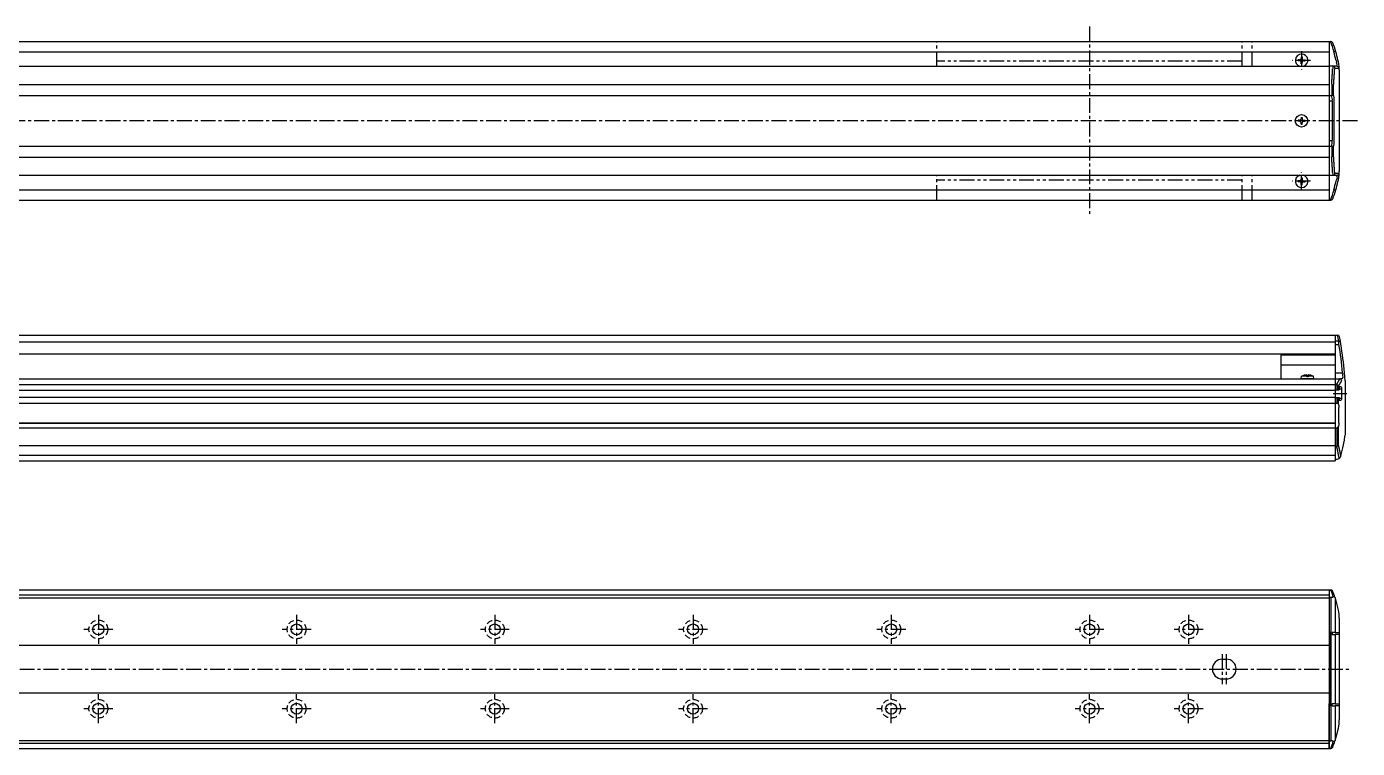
# Model space of a CAD drawing. Extents: x -708 to 634, y 146 to 576.
# Drawn here: x -37 to 634, y 212 to 576 of the extents above; entities that cross this region are included whole.
import ezdxf

# ---------------------------------------------------------------- set-up
doc = ezdxf.new("R2010")
doc.units = 0
for name, pattern in [('CENTER', [12, 7.5, -1.5, 1.5, -1.5]), ('DASHED', [4.5, 3, -1.5]), ('PHANTOM', [15, 7.5, -1.5, 1.5, -1.5, 1.5, -1.5])]:
    doc.linetypes.add(name, pattern=pattern)
doc.layers.get('0').update_dxf_attribs({"linetype": 'CONTINUOUS'})
doc.layers.add('CENTER', color=1, linetype='CENTER')

# ---------------------------------------------------------------- blocks, each defined once
blk = doc.blocks.new('DTL0004')
at = {"color": 0, "linetype": 'CONTINUOUS'}
for p, q in [((-3.15, 0), (-3.04, 1.3)), ((3.15, 0), (-3.15, 0)), ((-0.4, 1.3), (-3.04, 1.3)), ((-0.4, 1.89), (-0.4, 0.9)), ((0.4, 0.9), (-0.4, 0.9)), ((0.4, 1.89), (0.4, 0.9)), ((3.04, 1.3), (0.4, 1.3)), ((3.15, 0), (3.04, 1.3))]:
    blk.add_line(p, q, dxfattribs=at)
for start, end in [(92.87228, 112.35653), (67.64347, 87.12772)]:
    blk.add_arc((0, -6.08), 7.98, start, end, dxfattribs=at)
at = {"color": 0}
blk.add_point((0, 0), dxfattribs=at)
blk.add_point((0, 0), dxfattribs=at)

msp = doc.modelspace()

# ---------------------------------------------------------------- linework, layer by layer
at = {"color": 7, "linetype": 'CONTINUOUS'}
for p, q in [((-537.79, 568.36), (620.21, 568.36)), ((620.21, 568.36), (620.21, 488.36)), ((620.21, 568.36), (620.79, 568.36)), ((620.99, 568.36), (620.79, 568.36)), ((-223.79, 563.16), (620.21, 563.16)), ((604.46, 559.11), (604.46, 558.61)), ((605.21, 559.11), (604.46, 559.11)), ((605.21, 558.61), (604.46, 558.61)), ((605.96, 560.61), (605.96, 559.86)), ((605.96, 560.61), (606.46, 560.61)), ((605.96, 557.11), (605.96, 557.87)), ((606.46, 560.61), (606.46, 559.86)), ((606.46, 557.11), (606.46, 557.87)), ((607.2, 559.11), (607.96, 559.11)), ((607.2, 558.61), (607.96, 558.61)), ((607.96, 559.11), (607.96, 558.61)), ((622.6, 563.19), (622.45, 563.17)), ((623.59, 558.86), (623.81, 558.13)), ((624.79, 558.09), (624.57, 559.08)), ((-537.79, 555.86), (620.21, 555.86)), ((605.96, 557.11), (606.46, 557.11)), ((623.88, 555.86), (620.21, 555.86)), ((623.04, 554.86), (624.87, 554.86)), ((625.11, 555.98), (625.11, 555.99)), ((625.21, 554.01), (625.21, 502.71)), ((-537.79, 546.63), (620.21, 546.63)), ((621.39, 546.61), (621.4, 546.61)), ((621.4, 546.61), (621.4, 541.12)), ((622.38, 541.7), (622.38, 546.44)), ((-537.79, 541.1), (620.21, 541.1)), ((620.21, 541.11), (621.29, 541.11)), ((620.21, 538.36), (621.72, 538.36)), ((621.4, 541.12), (621.29, 541.11)), ((621.72, 538.36), (621.72, 518.36)), ((622.71, 518.36), (622.71, 538.36)), ((604.46, 528.61), (604.46, 528.11)), ((605.21, 528.61), (604.46, 528.61)), ((605.21, 528.11), (604.46, 528.11)), ((605.96, 530.11), (605.96, 529.36)), ((605.96, 530.11), (606.46, 530.11)), ((605.96, 526.61), (605.96, 527.37)), ((605.96, 526.61), (606.46, 526.61)), ((606.46, 530.11), (606.46, 529.36)), ((606.46, 526.61), (606.46, 527.37)), ((607.2, 528.61), (607.96, 528.61)), ((607.2, 528.11), (607.96, 528.11)), ((607.96, 528.61), (607.96, 528.11)), ((620.21, 518.36), (621.72, 518.36)), ((-537.79, 515.63), (620.21, 515.63)), ((620.21, 515.61), (621.29, 515.61)), ((621.29, 515.61), (621.4, 515.61)), ((621.4, 515.61), (621.4, 510.11)), ((622.38, 510.29), (622.38, 515.02)), ((-537.79, 510.09), (620.21, 510.09)), ((621.4, 510.11), (621.39, 510.11)), ((-537.79, 500.86), (620.21, 500.86)), ((604.46, 498.11), (604.46, 497.61)), ((605.21, 498.11), (604.46, 498.11)), ((605.21, 497.61), (604.46, 497.61)), ((605.96, 499.61), (605.96, 498.86)), ((605.96, 499.61), (606.46, 499.61)), ((605.96, 496.11), (605.96, 496.87)), ((606.46, 499.61), (606.46, 498.86)), ((606.46, 496.11), (606.46, 496.87)), ((607.2, 498.11), (607.96, 498.11)), ((607.2, 497.61), (607.96, 497.61)), ((607.96, 498.11), (607.96, 497.61)), ((620.21, 500.86), (623.88, 500.86)), ((624.87, 501.86), (623.04, 501.86)), ((623.59, 497.86), (623.81, 498.6)), ((624.57, 497.64), (624.79, 498.64)), ((625.11, 500.73), (625.11, 500.75)), ((-223.79, 493.56), (620.21, 493.56)), ((605.96, 496.11), (606.46, 496.11)), ((622.6, 493.54), (622.45, 493.56)), ((-537.79, 488.36), (620.21, 488.36)), ((620.21, 488.36), (620.79, 488.36)), ((620.79, 488.36), (620.99, 488.36)), ((-223.79, 420.28), (623.21, 420.28)), ((-223.79, 416.92), (623.21, 416.92)), ((623.21, 420.28), (623.21, 357.78)), ((623.21, 420.28), (623.21, 410.78)), ((623.21, 420.28), (624.39, 420.28)), ((623.21, 420.28), (623.21, 410.78)), ((623.21, 417.39), (624.9, 417.39)), ((624.4, 420.28), (624.39, 420.28)), ((-223.79, 410.78), (623.21, 410.78)), ((595.71, 410.78), (595.71, 398.28)), ((595.71, 410.31), (623.21, 410.31)), ((623.21, 415.51), (625.06, 415.51)), ((595.71, 405.32), (623.21, 405.32)), ((-537.79, 398.28), (623.21, 398.28)), ((623.21, 401.28), (626.88, 401.28)), ((623.21, 398.28), (625.45, 398.28)), ((623.21, 398.28), (623.21, 356.78)), ((626.59, 398.28), (625.45, 398.28)), ((625.45, 398.28), (625.6, 398.27)), ((626.81, 398.37), (626.59, 398.28)), ((628.11, 398.6), (628.11, 398.59)), ((628.21, 397.28), (628.21, 369.78)), ((-537.79, 395.28), (623.21, 395.28)), ((-537.79, 392.53), (623.21, 392.53)), ((623.21, 395.28), (623.79, 395.28)), ((623.21, 392.68), (625.17, 392.68)), ((623.79, 395.28), (623.99, 395.26)), ((623.99, 395.26), (623.99, 392.68)), ((624.92, 392.68), (624.92, 394.7)), ((626.12, 394.13), (625.17, 394.13)), ((625.17, 394.13), (625.17, 392.68)), ((625.17, 393.13), (626.44, 393.13)), ((626.44, 388.43), (626.44, 393.13)), ((-537.79, 389.03), (623.21, 389.03)), ((-537.79, 386.02), (623.21, 386.02)), ((623.21, 388.88), (625.17, 388.88)), ((623.21, 386.02), (623.99, 386.02)), ((623.99, 388.88), (623.99, 386.02)), ((624.92, 385.21), (624.92, 388.88)), ((625.06, 375.78), (625.06, 383.78)), ((625.17, 388.88), (625.17, 387.43)), ((625.17, 388.43), (626.44, 388.43)), ((625.17, 387.43), (626.12, 387.43)), ((-537.79, 376.08), (623.21, 376.08)), ((-537.79, 375.78), (623.21, 375.78)), ((-537.79, 373.54), (623.21, 373.54)), ((623.21, 373.54), (623.99, 373.54)), ((623.99, 373.54), (623.99, 364.28)), ((624.92, 364.55), (624.92, 374.35)), ((-537.79, 364.55), (623.21, 364.55)), ((623.21, 364.28), (623.93, 364.28)), ((623.99, 364.28), (623.93, 364.28)), ((-537.79, 359.78), (623.21, 359.78)), ((-537.79, 356.78), (623.21, 356.78)), ((623.21, 357.78), (624.15, 357.78)), ((626.09, 359.31), (626.05, 359.17)), ((-537.79, 291.83), (620.21, 291.83)), ((-537.79, 289.23), (620.21, 289.23)), ((620.21, 291.83), (620.21, 211.83)), ((620.21, 291.83), (620.21, 269.38)), ((620.21, 291.83), (620.93, 291.83)), ((620.93, 291.83), (620.99, 291.83)), ((-537.79, 287.83), (620.21, 287.83)), ((620.21, 288.08), (621.15, 288.08)), ((621.15, 215.58), (621.15, 288.08)), ((623.05, 288.04), (623.09, 287.91)), ((623.09, 287.91), (623.09, 270.33)), ((625.21, 277.48), (625.21, 226.18)), ((620.66, 270.33), (620.21, 270.33)), ((620.21, 269.38), (620.66, 269.37)), ((620.66, 270.33), (620.66, 233.33)), ((623.09, 270.33), (621.71, 270.33)), ((621.71, 270.33), (621.71, 269.33)), ((621.71, 269.33), (623.09, 269.33)), ((623.09, 270.33), (625.04, 270.33)), ((623.09, 269.33), (623.09, 234.33)), ((625.04, 269.33), (623.09, 269.33)), ((625.04, 270.33), (625.21, 270.27)), ((625.21, 269.27), (625.04, 269.33)), ((-537.79, 263.83), (620.21, 263.83)), ((566.21, 256.83), (568.21, 256.83)), ((566.21, 246.83), (568.21, 246.83)), ((-537.79, 239.83), (620.21, 239.83)), ((620.66, 234.29), (620.21, 234.28)), ((620.21, 211.83), (620.21, 234.28)), ((620.66, 233.33), (620.21, 233.33)), ((623.09, 234.33), (621.71, 234.33)), ((621.71, 233.33), (621.71, 234.33)), ((621.71, 233.33), (623.09, 233.33)), ((623.09, 234.33), (625.04, 234.33)), ((623.09, 233.33), (623.09, 215.75)), ((625.04, 233.33), (623.09, 233.33)), ((625.04, 234.33), (625.21, 234.39)), ((625.21, 233.39), (625.04, 233.33)), ((-537.79, 215.83), (620.21, 215.83)), ((620.21, 215.58), (621.15, 215.58)), ((623.09, 215.75), (623.05, 215.62)), ((-537.79, 214.43), (620.21, 214.43)), ((-537.79, 211.83), (620.21, 211.83)), ((620.21, 211.83), (620.93, 211.83)), ((620.99, 211.83), (620.93, 211.83))]:
    msp.add_line(p, q, dxfattribs=at)
at = {"color": 3, "linetype": 'PHANTOM'}
for p, q in [((422.21, 555.86), (422.21, 568.36)), ((576.21, 555.86), (576.21, 568.36)), ((581.21, 555.86), (581.21, 568.36)), ((576.21, 558.36), (422.21, 558.36)), ((422.21, 488.36), (422.21, 500.86)), ((576.21, 498.36), (422.21, 498.36)), ((576.21, 488.36), (576.21, 500.86)), ((581.21, 488.36), (581.21, 500.86))]:
    msp.add_line(p, q, dxfattribs=at)
at = {"color": 7, "linetype": 'CONTINUOUS'}
for points in [[(623.49, 563.19), (623.49, 563.19), (623.48, 563.21), (623.37, 563.27), (623.17, 563.28), (622.9, 563.25), (622.6, 563.19)], [(624.11, 556.67), (624.02, 557.22), (623.81, 558.13)], [(624.11, 500.06), (624.02, 499.5), (623.81, 498.6)], [(623.49, 493.54), (623.49, 493.54), (623.48, 493.52), (623.37, 493.46), (623.17, 493.45), (622.9, 493.48), (622.6, 493.54)], [(625.06, 415.51), (625.02, 415.94), (624.97, 416.56), (624.93, 417.06), (624.9, 417.39)], [(626.81, 398.37), (627.02, 398.77), (627.11, 399.24)], [(626.12, 394.13), (626.13, 394.13), (626.24, 394.06), (626.33, 393.89), (626.39, 393.65), (626.43, 393.36), (626.44, 393.13)], [(624.92, 385.21), (625, 384.72), (625.06, 383.78)], [(626.44, 388.43), (626.43, 388.33), (626.41, 388.01), (626.35, 387.72), (626.25, 387.52), (626.15, 387.43), (626.12, 387.43)], [(625.06, 375.78), (625.04, 375.24), (624.92, 374.35)], [(626.09, 359.31), (627.01, 363.4), (627.79, 367.36)], [(623.05, 288.04), (623.01, 288.14), (622.86, 288.27), (622.6, 288.32), (622.21, 288.25)], [(624.79, 281.56), (624.01, 284.83), (623.09, 287.91)], [(623.09, 215.75), (624.01, 218.84), (624.79, 222.1)], [(622.21, 215.41), (622.42, 215.35), (622.73, 215.35), (622.95, 215.45), (623.05, 215.62)]]:
    msp.add_lwpolyline(points, dxfattribs=at)
for points in [[(621.39, 546.61, 0), (621.39, 546.68, 0), (621.39, 546.74, 0), (621.4, 546.8, 0), (621.4, 546.86, 0), (621.41, 546.92, 0), (621.41, 546.99, 0), (621.41, 547.05, 0), (621.42, 547.11, 0), (621.42, 547.17, 0), (621.43, 547.23, 0), (621.43, 547.29, 0), (621.44, 547.36, 0), (621.44, 547.42, 0), (621.44, 547.48, 0), (621.45, 547.54, 0), (621.45, 547.6, 0), (621.46, 547.67, 0), (621.46, 547.73, 0), (621.46, 547.79, 0), (621.47, 547.85, 0), (621.47, 547.91, 0), (621.48, 547.98, 0), (621.48, 548.04, 0), (621.49, 548.1, 0), (621.49, 548.16, 0), (621.49, 548.22, 0), (621.5, 548.29, 0), (621.5, 548.35, 0), (621.51, 548.41, 0), (621.51, 548.47, 0), (621.51, 548.53, 0), (621.52, 548.6, 0), (621.52, 548.66, 0), (621.53, 548.72, 0), (621.53, 548.78, 0), (621.53, 548.84, 0), (621.54, 548.9, 0), (621.54, 548.97, 0), (621.55, 549.03, 0), (621.55, 549.09, 0), (621.55, 549.15, 0), (621.56, 549.22, 0), (621.56, 549.28, 0), (621.57, 549.34, 0), (621.57, 549.4, 0), (621.58, 549.46, 0), (621.58, 549.52, 0), (621.58, 549.59, 0), (621.59, 549.65, 0), (621.59, 549.71, 0), (621.6, 549.77, 0), (621.6, 549.84, 0), (621.6, 549.9, 0), (621.61, 549.96, 0), (621.61, 550.02, 0), (621.61, 550.08, 0), (621.62, 550.14, 0), (621.62, 550.21, 0), (621.63, 550.27, 0), (621.63, 550.33, 0), (621.63, 550.39, 0), (621.64, 550.45, 0), (621.64, 550.52, 0), (621.65, 550.58, 0), (621.65, 550.64, 0), (621.65, 550.7, 0), (621.66, 550.76, 0), (621.66, 550.83, 0), (621.67, 550.89, 0), (621.67, 550.95, 0), (621.67, 551.01, 0), (621.68, 551.07, 0), (621.68, 551.14, 0), (621.69, 551.2, 0), (621.69, 551.26, 0), (621.7, 551.32, 0), (621.7, 551.38, 0), (621.7, 551.45, 0), (621.71, 551.51, 0), (621.71, 551.57, 0), (621.71, 551.63, 0), (621.72, 551.69, 0), (621.72, 551.76, 0), (621.73, 551.82, 0), (621.73, 551.88, 0), (621.74, 551.94, 0), (621.74, 552, 0), (621.74, 552.07, 0), (621.75, 552.13, 0), (621.75, 552.19, 0), (621.75, 552.25, 0), (621.76, 552.31, 0), (621.76, 552.38, 0), (621.77, 552.44, 0), (621.77, 552.5, 0), (621.77, 552.56, 0), (621.78, 552.62, 0), (621.78, 552.69, 0), (621.79, 552.75, 0), (621.79, 552.81, 0), (621.79, 552.87, 0), (621.8, 552.93, 0), (621.8, 553, 0), (621.8, 553.06, 0), (621.81, 553.12, 0), (621.81, 553.18, 0), (621.82, 553.24, 0), (621.82, 553.31, 0), (621.83, 553.37, 0), (621.83, 553.43, 0), (621.83, 553.49, 0), (621.84, 553.55, 0), (621.84, 553.62, 0), (621.84, 553.68, 0), (621.85, 553.74, 0), (621.85, 553.8, 0), (621.86, 553.87, 0), (621.86, 553.93, 0), (621.86, 553.99, 0), (621.87, 554.05, 0), (621.87, 554.11, 0), (621.88, 554.17, 0), (621.88, 554.24, 0), (621.88, 554.3, 0), (621.89, 554.36, 0), (621.89, 554.42, 0), (621.89, 554.49, 0), (621.9, 554.55, 0)], [(622.38, 546.44, 0), (622.38, 546.5, 0), (622.39, 546.56, 0), (622.39, 546.62, 0), (622.4, 546.68, 0), (622.4, 546.74, 0), (622.4, 546.8, 0), (622.41, 546.86, 0), (622.41, 546.92, 0), (622.42, 546.98, 0), (622.42, 547.04, 0), (622.42, 547.1, 0), (622.43, 547.16, 0), (622.43, 547.23, 0), (622.44, 547.29, 0), (622.44, 547.35, 0), (622.45, 547.41, 0), (622.45, 547.47, 0), (622.45, 547.53, 0), (622.46, 547.59, 0), (622.46, 547.65, 0), (622.47, 547.71, 0), (622.47, 547.77, 0), (622.47, 547.83, 0), (622.48, 547.89, 0), (622.48, 547.95, 0), (622.49, 548.01, 0), (622.49, 548.07, 0), (622.49, 548.13, 0), (622.5, 548.2, 0), (622.5, 548.26, 0), (622.51, 548.32, 0), (622.51, 548.38, 0), (622.51, 548.44, 0), (622.52, 548.5, 0), (622.52, 548.56, 0), (622.53, 548.62, 0), (622.53, 548.68, 0), (622.53, 548.74, 0), (622.54, 548.8, 0), (622.54, 548.86, 0), (622.55, 548.92, 0), (622.55, 548.98, 0), (622.55, 549.04, 0), (622.56, 549.11, 0), (622.56, 549.17, 0), (622.57, 549.23, 0), (622.57, 549.29, 0), (622.57, 549.35, 0), (622.58, 549.41, 0), (622.58, 549.47, 0), (622.59, 549.53, 0), (622.59, 549.59, 0), (622.59, 549.65, 0), (622.6, 549.71, 0), (622.6, 549.77, 0), (622.61, 549.83, 0), (622.61, 549.89, 0), (622.61, 549.96, 0), (622.62, 550.02, 0), (622.62, 550.08, 0), (622.63, 550.14, 0), (622.63, 550.2, 0), (622.63, 550.26, 0), (622.64, 550.32, 0), (622.64, 550.38, 0), (622.64, 550.44, 0), (622.65, 550.5, 0), (622.65, 550.56, 0), (622.66, 550.62, 0), (622.66, 550.68, 0), (622.66, 550.74, 0), (622.67, 550.8, 0), (622.67, 550.87, 0), (622.68, 550.93, 0), (622.68, 550.99, 0), (622.68, 551.05, 0), (622.69, 551.11, 0), (622.69, 551.17, 0), (622.7, 551.23, 0), (622.7, 551.29, 0), (622.7, 551.35, 0), (622.71, 551.41, 0), (622.71, 551.47, 0), (622.72, 551.53, 0), (622.72, 551.59, 0), (622.72, 551.65, 0), (622.73, 551.71, 0), (622.73, 551.78, 0), (622.74, 551.84, 0), (622.74, 551.9, 0), (622.74, 551.96, 0), (622.75, 552.02, 0), (622.75, 552.08, 0), (622.75, 552.14, 0), (622.76, 552.2, 0), (622.76, 552.26, 0), (622.77, 552.32, 0), (622.77, 552.38, 0), (622.77, 552.44, 0), (622.78, 552.5, 0), (622.78, 552.57, 0), (622.78, 552.63, 0), (622.79, 552.69, 0), (622.79, 552.75, 0), (622.8, 552.81, 0), (622.8, 552.87, 0), (622.8, 552.93, 0), (622.81, 552.99, 0), (622.81, 553.05, 0), (622.82, 553.11, 0), (622.82, 553.17, 0), (622.82, 553.23, 0), (622.83, 553.29, 0), (622.83, 553.35, 0), (622.84, 553.42, 0), (622.84, 553.48, 0), (622.84, 553.54, 0), (622.85, 553.6, 0), (622.85, 553.66, 0), (622.85, 553.72, 0), (622.86, 553.78, 0), (622.86, 553.84, 0), (622.87, 553.9, 0), (622.87, 553.96, 0), (622.87, 554.02, 0), (622.88, 554.08, 0), (622.88, 554.14, 0), (622.88, 554.21, 0)], [(622.88, 502.52, 0), (622.88, 502.58, 0), (622.88, 502.64, 0), (622.87, 502.7, 0), (622.87, 502.76, 0), (622.87, 502.83, 0), (622.86, 502.89, 0), (622.86, 502.95, 0), (622.85, 503.01, 0), (622.85, 503.07, 0), (622.85, 503.13, 0), (622.84, 503.19, 0), (622.84, 503.25, 0), (622.84, 503.31, 0), (622.83, 503.37, 0), (622.83, 503.43, 0), (622.82, 503.49, 0), (622.82, 503.55, 0), (622.82, 503.62, 0), (622.81, 503.68, 0), (622.81, 503.74, 0), (622.8, 503.8, 0), (622.8, 503.86, 0), (622.8, 503.92, 0), (622.79, 503.98, 0), (622.79, 504.04, 0), (622.78, 504.1, 0), (622.78, 504.16, 0), (622.78, 504.22, 0), (622.77, 504.28, 0), (622.77, 504.34, 0), (622.77, 504.4, 0), (622.76, 504.47, 0), (622.76, 504.53, 0), (622.75, 504.59, 0), (622.75, 504.65, 0), (622.75, 504.71, 0), (622.74, 504.77, 0), (622.74, 504.83, 0), (622.74, 504.89, 0), (622.73, 504.95, 0), (622.73, 505.01, 0), (622.72, 505.07, 0), (622.72, 505.13, 0), (622.72, 505.19, 0), (622.71, 505.25, 0), (622.71, 505.32, 0), (622.7, 505.38, 0), (622.7, 505.44, 0), (622.7, 505.5, 0), (622.69, 505.56, 0), (622.69, 505.62, 0), (622.68, 505.68, 0), (622.68, 505.74, 0), (622.68, 505.8, 0), (622.67, 505.86, 0), (622.67, 505.92, 0), (622.66, 505.98, 0), (622.66, 506.04, 0), (622.66, 506.11, 0), (622.65, 506.17, 0), (622.65, 506.23, 0), (622.64, 506.29, 0), (622.64, 506.35, 0), (622.64, 506.41, 0), (622.63, 506.47, 0), (622.63, 506.53, 0), (622.63, 506.59, 0), (622.62, 506.65, 0), (622.62, 506.71, 0), (622.61, 506.77, 0), (622.61, 506.83, 0), (622.61, 506.89, 0), (622.6, 506.95, 0), (622.6, 507.01, 0), (622.59, 507.08, 0), (622.59, 507.14, 0), (622.59, 507.2, 0), (622.58, 507.26, 0), (622.58, 507.32, 0), (622.57, 507.38, 0), (622.57, 507.44, 0), (622.57, 507.5, 0), (622.56, 507.56, 0), (622.56, 507.62, 0), (622.55, 507.68, 0), (622.55, 507.74, 0), (622.55, 507.8, 0), (622.54, 507.87, 0), (622.54, 507.93, 0), (622.53, 507.99, 0), (622.53, 508.05, 0), (622.53, 508.11, 0), (622.52, 508.17, 0), (622.52, 508.23, 0), (622.51, 508.29, 0), (622.51, 508.35, 0), (622.51, 508.41, 0), (622.5, 508.47, 0), (622.5, 508.53, 0), (622.49, 508.59, 0), (622.49, 508.65, 0), (622.49, 508.71, 0), (622.48, 508.77, 0), (622.48, 508.83, 0), (622.47, 508.9, 0), (622.47, 508.96, 0), (622.47, 509.02, 0), (622.46, 509.08, 0), (622.46, 509.14, 0), (622.45, 509.2, 0), (622.45, 509.26, 0), (622.45, 509.32, 0), (622.44, 509.38, 0), (622.44, 509.44, 0), (622.43, 509.5, 0), (622.43, 509.56, 0), (622.42, 509.62, 0), (622.42, 509.68, 0), (622.42, 509.75, 0), (622.41, 509.8, 0), (622.41, 509.87, 0), (622.4, 509.93, 0), (622.4, 509.99, 0), (622.4, 510.05, 0), (622.39, 510.11, 0), (622.39, 510.17, 0), (622.38, 510.23, 0), (622.38, 510.29, 0)], [(621.9, 502.18, 0), (621.89, 502.24, 0), (621.89, 502.3, 0), (621.89, 502.37, 0), (621.88, 502.43, 0), (621.88, 502.49, 0), (621.88, 502.55, 0), (621.87, 502.61, 0), (621.87, 502.68, 0), (621.86, 502.74, 0), (621.86, 502.8, 0), (621.86, 502.86, 0), (621.85, 502.92, 0), (621.85, 502.99, 0), (621.84, 503.05, 0), (621.84, 503.11, 0), (621.84, 503.17, 0), (621.83, 503.24, 0), (621.83, 503.3, 0), (621.83, 503.36, 0), (621.82, 503.42, 0), (621.82, 503.48, 0), (621.81, 503.54, 0), (621.81, 503.61, 0), (621.8, 503.67, 0), (621.8, 503.73, 0), (621.8, 503.79, 0), (621.79, 503.85, 0), (621.79, 503.92, 0), (621.79, 503.98, 0), (621.78, 504.04, 0), (621.78, 504.1, 0), (621.77, 504.17, 0), (621.77, 504.23, 0), (621.77, 504.29, 0), (621.76, 504.35, 0), (621.76, 504.41, 0), (621.75, 504.48, 0), (621.75, 504.54, 0), (621.75, 504.6, 0), (621.74, 504.66, 0), (621.74, 504.72, 0), (621.74, 504.79, 0), (621.73, 504.85, 0), (621.73, 504.91, 0), (621.72, 504.97, 0), (621.72, 505.03, 0), (621.71, 505.1, 0), (621.71, 505.16, 0), (621.71, 505.22, 0), (621.7, 505.28, 0), (621.7, 505.34, 0), (621.7, 505.4, 0), (621.69, 505.47, 0), (621.69, 505.53, 0), (621.68, 505.59, 0), (621.68, 505.65, 0), (621.67, 505.71, 0), (621.67, 505.78, 0), (621.67, 505.84, 0), (621.66, 505.9, 0), (621.66, 505.96, 0), (621.65, 506.02, 0), (621.65, 506.09, 0), (621.65, 506.15, 0), (621.64, 506.21, 0), (621.64, 506.27, 0), (621.63, 506.33, 0), (621.63, 506.4, 0), (621.63, 506.46, 0), (621.62, 506.52, 0), (621.62, 506.58, 0), (621.61, 506.64, 0), (621.61, 506.71, 0), (621.61, 506.77, 0), (621.6, 506.83, 0), (621.6, 506.89, 0), (621.6, 506.95, 0), (621.59, 507.02, 0), (621.59, 507.08, 0), (621.58, 507.14, 0), (621.58, 507.2, 0), (621.58, 507.26, 0), (621.57, 507.33, 0), (621.57, 507.39, 0), (621.56, 507.45, 0), (621.56, 507.51, 0), (621.55, 507.57, 0), (621.55, 507.64, 0), (621.55, 507.7, 0), (621.54, 507.76, 0), (621.54, 507.82, 0), (621.53, 507.88, 0), (621.53, 507.95, 0), (621.53, 508.01, 0), (621.52, 508.07, 0), (621.52, 508.13, 0), (621.51, 508.19, 0), (621.51, 508.26, 0), (621.51, 508.32, 0), (621.5, 508.38, 0), (621.5, 508.44, 0), (621.49, 508.5, 0), (621.49, 508.57, 0), (621.49, 508.63, 0), (621.48, 508.69, 0), (621.48, 508.75, 0), (621.47, 508.81, 0), (621.47, 508.88, 0), (621.46, 508.94, 0), (621.46, 509, 0), (621.46, 509.06, 0), (621.45, 509.12, 0), (621.45, 509.18, 0), (621.44, 509.25, 0), (621.44, 509.31, 0), (621.44, 509.37, 0), (621.43, 509.43, 0), (621.43, 509.49, 0), (621.42, 509.56, 0), (621.42, 509.62, 0), (621.41, 509.68, 0), (621.41, 509.74, 0), (621.41, 509.8, 0), (621.4, 509.87, 0), (621.4, 509.93, 0), (621.39, 509.99, 0), (621.39, 510.05, 0), (621.39, 510.11, 0)], [(623.79, 395.28, 0), (623.81, 395.3, 0), (623.82, 395.33, 0), (623.84, 395.35, 0), (623.85, 395.37, 0), (623.87, 395.39, 0), (623.88, 395.42, 0), (623.9, 395.44, 0), (623.92, 395.46, 0), (623.93, 395.49, 0), (623.95, 395.51, 0), (623.96, 395.53, 0), (623.98, 395.56, 0), (624, 395.58, 0), (624.01, 395.6, 0), (624.03, 395.62, 0), (624.04, 395.65, 0), (624.06, 395.67, 0), (624.07, 395.69, 0), (624.09, 395.72, 0), (624.1, 395.74, 0), (624.12, 395.76, 0), (624.13, 395.79, 0), (624.15, 395.81, 0), (624.16, 395.83, 0), (624.18, 395.86, 0), (624.2, 395.88, 0), (624.21, 395.9, 0), (624.23, 395.93, 0), (624.24, 395.95, 0), (624.26, 395.97, 0), (624.27, 396, 0), (624.29, 396.02, 0), (624.3, 396.04, 0), (624.32, 396.06, 0), (624.33, 396.09, 0), (624.35, 396.11, 0), (624.36, 396.13, 0), (624.38, 396.16, 0), (624.39, 396.18, 0), (624.4, 396.2, 0), (624.42, 396.23, 0), (624.43, 396.25, 0), (624.45, 396.27, 0), (624.46, 396.3, 0), (624.48, 396.32, 0), (624.49, 396.34, 0), (624.51, 396.37, 0), (624.52, 396.39, 0), (624.54, 396.41, 0), (624.55, 396.44, 0), (624.57, 396.46, 0), (624.58, 396.48, 0), (624.6, 396.51, 0), (624.61, 396.53, 0), (624.62, 396.55, 0), (624.64, 396.58, 0), (624.65, 396.6, 0), (624.67, 396.62, 0), (624.68, 396.65, 0), (624.7, 396.67, 0), (624.71, 396.69, 0), (624.72, 396.72, 0), (624.74, 396.74, 0), (624.75, 396.76, 0), (624.77, 396.79, 0), (624.78, 396.81, 0), (624.79, 396.83, 0), (624.81, 396.86, 0), (624.82, 396.88, 0), (624.84, 396.9, 0), (624.85, 396.93, 0), (624.86, 396.95, 0), (624.88, 396.97, 0), (624.89, 397, 0), (624.91, 397.02, 0), (624.92, 397.04, 0), (624.93, 397.07, 0), (624.95, 397.09, 0), (624.96, 397.11, 0), (624.98, 397.14, 0), (624.99, 397.16, 0), (625, 397.18, 0), (625.01, 397.21, 0), (625.03, 397.23, 0), (625.04, 397.25, 0), (625.06, 397.28, 0), (625.07, 397.3, 0), (625.08, 397.32, 0), (625.1, 397.35, 0), (625.11, 397.37, 0), (625.12, 397.39, 0), (625.14, 397.42, 0), (625.15, 397.44, 0), (625.16, 397.47, 0), (625.18, 397.49, 0), (625.19, 397.51, 0), (625.2, 397.54, 0), (625.21, 397.56, 0), (625.23, 397.58, 0), (625.24, 397.61, 0), (625.25, 397.63, 0), (625.27, 397.65, 0), (625.28, 397.68, 0), (625.29, 397.7, 0), (625.31, 397.73, 0), (625.32, 397.75, 0), (625.33, 397.77, 0), (625.35, 397.8, 0), (625.36, 397.82, 0), (625.37, 397.84, 0), (625.38, 397.87, 0), (625.4, 397.89, 0), (625.41, 397.91, 0), (625.42, 397.94, 0), (625.43, 397.96, 0), (625.45, 397.99, 0), (625.46, 398.01, 0), (625.47, 398.03, 0), (625.48, 398.06, 0), (625.5, 398.08, 0), (625.51, 398.1, 0), (625.52, 398.13, 0), (625.53, 398.15, 0), (625.55, 398.17, 0), (625.56, 398.2, 0), (625.57, 398.22, 0), (625.58, 398.25, 0), (625.6, 398.27, 0)], [(624.92, 394.7, 0), (624.93, 394.72, 0), (624.95, 394.74, 0), (624.96, 394.76, 0), (624.97, 394.78, 0), (624.99, 394.8, 0), (625, 394.82, 0), (625.01, 394.84, 0), (625.03, 394.86, 0), (625.04, 394.88, 0), (625.05, 394.9, 0), (625.07, 394.92, 0), (625.08, 394.94, 0), (625.1, 394.96, 0), (625.11, 394.98, 0), (625.12, 395, 0), (625.13, 395.02, 0), (625.15, 395.04, 0), (625.16, 395.06, 0), (625.17, 395.08, 0), (625.19, 395.1, 0), (625.2, 395.12, 0), (625.21, 395.14, 0), (625.23, 395.16, 0), (625.24, 395.18, 0), (625.25, 395.2, 0), (625.27, 395.22, 0), (625.28, 395.24, 0), (625.29, 395.26, 0), (625.31, 395.28, 0), (625.32, 395.3, 0), (625.33, 395.32, 0), (625.35, 395.34, 0), (625.36, 395.36, 0), (625.37, 395.38, 0), (625.38, 395.4, 0), (625.4, 395.42, 0), (625.41, 395.44, 0), (625.42, 395.46, 0), (625.44, 395.48, 0), (625.45, 395.5, 0), (625.46, 395.52, 0), (625.47, 395.54, 0), (625.49, 395.56, 0), (625.5, 395.58, 0), (625.51, 395.6, 0), (625.52, 395.62, 0), (625.54, 395.64, 0), (625.55, 395.66, 0), (625.56, 395.68, 0), (625.58, 395.7, 0), (625.59, 395.72, 0), (625.6, 395.74, 0), (625.61, 395.76, 0), (625.62, 395.78, 0), (625.64, 395.8, 0), (625.65, 395.82, 0), (625.66, 395.84, 0), (625.67, 395.86, 0), (625.69, 395.88, 0), (625.7, 395.9, 0), (625.71, 395.92, 0), (625.72, 395.94, 0), (625.74, 395.96, 0), (625.75, 395.98, 0), (625.76, 396, 0), (625.77, 396.02, 0), (625.79, 396.04, 0), (625.8, 396.06, 0), (625.81, 396.08, 0), (625.82, 396.1, 0), (625.84, 396.12, 0), (625.85, 396.14, 0), (625.86, 396.16, 0), (625.87, 396.18, 0), (625.88, 396.2, 0), (625.89, 396.22, 0), (625.91, 396.24, 0), (625.92, 396.26, 0), (625.93, 396.29, 0), (625.94, 396.31, 0), (625.95, 396.32, 0), (625.97, 396.35, 0), (625.98, 396.37, 0), (625.99, 396.39, 0), (626, 396.41, 0), (626.01, 396.43, 0), (626.02, 396.45, 0), (626.04, 396.47, 0), (626.05, 396.49, 0), (626.06, 396.51, 0), (626.07, 396.53, 0), (626.08, 396.55, 0), (626.1, 396.57, 0), (626.11, 396.59, 0), (626.12, 396.61, 0), (626.13, 396.63, 0), (626.14, 396.65, 0), (626.15, 396.67, 0), (626.16, 396.69, 0), (626.18, 396.71, 0), (626.19, 396.73, 0), (626.2, 396.75, 0), (626.21, 396.77, 0), (626.22, 396.79, 0), (626.23, 396.81, 0), (626.25, 396.83, 0), (626.26, 396.85, 0), (626.27, 396.87, 0), (626.28, 396.89, 0), (626.29, 396.91, 0), (626.3, 396.93, 0), (626.31, 396.95, 0), (626.32, 396.97, 0), (626.34, 396.99, 0), (626.35, 397.01, 0), (626.36, 397.04, 0), (626.37, 397.06, 0), (626.38, 397.08, 0), (626.39, 397.1, 0), (626.4, 397.12, 0), (626.41, 397.14, 0), (626.42, 397.16, 0), (626.43, 397.18, 0), (626.45, 397.2, 0), (626.46, 397.22, 0), (626.47, 397.24, 0), (626.48, 397.26, 0), (626.49, 397.28, 0)], [(625.21, 358.09, 0), (625.2, 358.13, 0), (625.2, 358.18, 0), (625.19, 358.23, 0), (625.18, 358.28, 0), (625.17, 358.33, 0), (625.16, 358.38, 0), (625.15, 358.43, 0), (625.14, 358.48, 0), (625.13, 358.53, 0), (625.12, 358.57, 0), (625.11, 358.62, 0), (625.1, 358.67, 0), (625.09, 358.72, 0), (625.08, 358.77, 0), (625.08, 358.82, 0), (625.07, 358.87, 0), (625.06, 358.92, 0), (625.05, 358.97, 0), (625.04, 359.01, 0), (625.03, 359.06, 0), (625.02, 359.11, 0), (625.01, 359.16, 0), (625, 359.21, 0), (624.99, 359.26, 0), (624.98, 359.31, 0), (624.97, 359.36, 0), (624.96, 359.4, 0), (624.95, 359.45, 0), (624.94, 359.5, 0), (624.93, 359.55, 0), (624.92, 359.6, 0), (624.91, 359.65, 0), (624.9, 359.7, 0), (624.9, 359.75, 0), (624.89, 359.79, 0), (624.88, 359.84, 0), (624.87, 359.89, 0), (624.86, 359.94, 0), (624.85, 359.99, 0), (624.84, 360.04, 0), (624.83, 360.09, 0), (624.82, 360.13, 0), (624.81, 360.18, 0), (624.8, 360.23, 0), (624.79, 360.28, 0), (624.78, 360.33, 0), (624.77, 360.38, 0), (624.76, 360.43, 0), (624.75, 360.47, 0), (624.74, 360.52, 0), (624.73, 360.57, 0), (624.72, 360.62, 0), (624.71, 360.67, 0), (624.7, 360.72, 0), (624.69, 360.76, 0), (624.68, 360.81, 0), (624.67, 360.86, 0), (624.66, 360.91, 0), (624.65, 360.96, 0), (624.64, 361.01, 0), (624.63, 361.06, 0), (624.62, 361.1, 0), (624.61, 361.15, 0), (624.6, 361.2, 0), (624.59, 361.25, 0), (624.58, 361.3, 0), (624.57, 361.35, 0), (624.56, 361.39, 0), (624.55, 361.44, 0), (624.54, 361.49, 0), (624.53, 361.54, 0), (624.52, 361.59, 0), (624.51, 361.64, 0), (624.5, 361.68, 0), (624.49, 361.73, 0), (624.48, 361.78, 0), (624.47, 361.83, 0), (624.46, 361.88, 0), (624.45, 361.93, 0), (624.44, 361.97, 0), (624.43, 362.02, 0), (624.42, 362.07, 0), (624.41, 362.12, 0), (624.4, 362.17, 0), (624.39, 362.21, 0), (624.38, 362.26, 0), (624.37, 362.31, 0), (624.36, 362.36, 0), (624.35, 362.41, 0), (624.34, 362.46, 0), (624.33, 362.5, 0), (624.32, 362.55, 0), (624.31, 362.6, 0), (624.3, 362.65, 0), (624.29, 362.7, 0), (624.28, 362.75, 0), (624.26, 362.79, 0), (624.25, 362.84, 0), (624.24, 362.89, 0), (624.23, 362.94, 0), (624.22, 362.99, 0), (624.21, 363.03, 0), (624.2, 363.08, 0), (624.19, 363.13, 0), (624.18, 363.18, 0), (624.17, 363.23, 0), (624.16, 363.27, 0), (624.15, 363.32, 0), (624.14, 363.37, 0), (624.13, 363.42, 0), (624.12, 363.47, 0), (624.11, 363.51, 0), (624.1, 363.56, 0), (624.09, 363.61, 0), (624.08, 363.66, 0), (624.06, 363.7, 0), (624.05, 363.75, 0), (624.04, 363.8, 0), (624.03, 363.85, 0), (624.02, 363.9, 0), (624.01, 363.94, 0), (624, 363.99, 0), (623.99, 364.04, 0), (623.98, 364.09, 0), (623.97, 364.14, 0), (623.96, 364.18, 0), (623.95, 364.23, 0), (623.93, 364.28, 0)], [(626.05, 359.17, 0), (626.04, 359.21, 0), (626.04, 359.25, 0), (626.03, 359.3, 0), (626.02, 359.34, 0), (626.01, 359.38, 0), (626, 359.43, 0), (626, 359.47, 0), (625.99, 359.51, 0), (625.98, 359.55, 0), (625.97, 359.59, 0), (625.96, 359.64, 0), (625.95, 359.68, 0), (625.95, 359.72, 0), (625.94, 359.76, 0), (625.93, 359.81, 0), (625.92, 359.85, 0), (625.91, 359.89, 0), (625.9, 359.93, 0), (625.9, 359.98, 0), (625.89, 360.02, 0), (625.88, 360.06, 0), (625.87, 360.1, 0), (625.86, 360.14, 0), (625.85, 360.19, 0), (625.85, 360.23, 0), (625.84, 360.27, 0), (625.83, 360.31, 0), (625.82, 360.36, 0), (625.81, 360.4, 0), (625.8, 360.44, 0), (625.8, 360.48, 0), (625.79, 360.52, 0), (625.78, 360.57, 0), (625.77, 360.61, 0), (625.76, 360.65, 0), (625.75, 360.69, 0), (625.74, 360.74, 0), (625.74, 360.78, 0), (625.73, 360.82, 0), (625.72, 360.86, 0), (625.71, 360.9, 0), (625.7, 360.95, 0), (625.69, 360.99, 0), (625.68, 361.03, 0), (625.67, 361.07, 0), (625.67, 361.12, 0), (625.66, 361.16, 0), (625.65, 361.2, 0), (625.64, 361.24, 0), (625.63, 361.28, 0), (625.62, 361.33, 0), (625.61, 361.37, 0), (625.61, 361.41, 0), (625.6, 361.45, 0), (625.59, 361.49, 0), (625.58, 361.54, 0), (625.57, 361.58, 0), (625.56, 361.62, 0), (625.55, 361.66, 0), (625.54, 361.7, 0), (625.53, 361.75, 0), (625.53, 361.79, 0), (625.52, 361.83, 0), (625.51, 361.87, 0), (625.5, 361.91, 0), (625.49, 361.96, 0), (625.48, 362, 0), (625.47, 362.04, 0), (625.46, 362.08, 0), (625.45, 362.12, 0), (625.45, 362.17, 0), (625.44, 362.21, 0), (625.43, 362.25, 0), (625.42, 362.29, 0), (625.41, 362.33, 0), (625.4, 362.38, 0), (625.39, 362.42, 0), (625.38, 362.46, 0), (625.37, 362.5, 0), (625.37, 362.54, 0), (625.36, 362.59, 0), (625.35, 362.63, 0), (625.34, 362.67, 0), (625.33, 362.71, 0), (625.32, 362.75, 0), (625.31, 362.8, 0), (625.3, 362.84, 0), (625.29, 362.88, 0), (625.28, 362.92, 0), (625.27, 362.96, 0), (625.26, 363, 0), (625.26, 363.05, 0), (625.25, 363.09, 0), (625.24, 363.13, 0), (625.23, 363.17, 0), (625.22, 363.21, 0), (625.21, 363.25, 0), (625.2, 363.3, 0), (625.19, 363.34, 0), (625.18, 363.38, 0), (625.17, 363.42, 0), (625.16, 363.46, 0), (625.15, 363.51, 0), (625.14, 363.55, 0), (625.14, 363.59, 0), (625.13, 363.63, 0), (625.12, 363.67, 0), (625.11, 363.71, 0), (625.1, 363.76, 0), (625.09, 363.8, 0), (625.08, 363.84, 0), (625.07, 363.88, 0), (625.06, 363.92, 0), (625.05, 363.96, 0), (625.04, 364.01, 0), (625.03, 364.05, 0), (625.02, 364.09, 0), (625.01, 364.13, 0), (625, 364.17, 0), (625, 364.21, 0), (624.99, 364.26, 0), (624.98, 364.3, 0), (624.97, 364.34, 0), (624.96, 364.38, 0), (624.95, 364.42, 0), (624.94, 364.46, 0), (624.93, 364.51, 0), (624.92, 364.55, 0)], [(621.15, 288.08, 0), (621.16, 288.08, 0), (621.17, 288.08, 0), (621.17, 288.08, 0), (621.18, 288.08, 0), (621.19, 288.08, 0), (621.2, 288.08, 0), (621.21, 288.08, 0), (621.22, 288.08, 0), (621.23, 288.08, 0), (621.24, 288.08, 0), (621.25, 288.08, 0), (621.25, 288.08, 0), (621.26, 288.08, 0), (621.27, 288.08, 0), (621.28, 288.08, 0), (621.29, 288.08, 0), (621.3, 288.08, 0), (621.31, 288.08, 0), (621.32, 288.08, 0), (621.32, 288.08, 0), (621.33, 288.08, 0), (621.34, 288.08, 0), (621.35, 288.08, 0), (621.36, 288.08, 0), (621.37, 288.08, 0), (621.38, 288.08, 0), (621.38, 288.08, 0), (621.39, 288.09, 0), (621.4, 288.09, 0), (621.41, 288.09, 0), (621.42, 288.09, 0), (621.43, 288.09, 0), (621.44, 288.09, 0), (621.45, 288.09, 0), (621.45, 288.09, 0), (621.46, 288.09, 0), (621.47, 288.09, 0), (621.48, 288.09, 0), (621.49, 288.09, 0), (621.5, 288.1, 0), (621.51, 288.1, 0), (621.51, 288.1, 0), (621.52, 288.1, 0), (621.53, 288.1, 0), (621.54, 288.1, 0), (621.55, 288.1, 0), (621.56, 288.1, 0), (621.57, 288.1, 0), (621.58, 288.1, 0), (621.58, 288.11, 0), (621.59, 288.11, 0), (621.6, 288.11, 0), (621.61, 288.11, 0), (621.62, 288.11, 0), (621.63, 288.11, 0), (621.63, 288.11, 0), (621.64, 288.11, 0), (621.65, 288.11, 0), (621.66, 288.12, 0), (621.67, 288.12, 0), (621.68, 288.12, 0), (621.69, 288.12, 0), (621.69, 288.12, 0), (621.7, 288.12, 0), (621.71, 288.12, 0), (621.72, 288.12, 0), (621.73, 288.13, 0), (621.74, 288.13, 0), (621.74, 288.13, 0), (621.75, 288.13, 0), (621.76, 288.13, 0), (621.77, 288.13, 0), (621.78, 288.14, 0), (621.79, 288.14, 0), (621.79, 288.14, 0), (621.8, 288.14, 0), (621.81, 288.14, 0), (621.82, 288.14, 0), (621.83, 288.15, 0), (621.84, 288.15, 0), (621.84, 288.15, 0), (621.85, 288.15, 0), (621.86, 288.15, 0), (621.87, 288.15, 0), (621.88, 288.16, 0), (621.88, 288.16, 0), (621.89, 288.16, 0), (621.9, 288.16, 0), (621.91, 288.16, 0), (621.92, 288.17, 0), (621.92, 288.17, 0), (621.93, 288.17, 0), (621.94, 288.17, 0), (621.95, 288.17, 0), (621.96, 288.18, 0), (621.97, 288.18, 0), (621.97, 288.18, 0), (621.98, 288.18, 0), (621.99, 288.18, 0), (622, 288.19, 0), (622, 288.19, 0), (622.01, 288.19, 0), (622.02, 288.19, 0), (622.03, 288.19, 0), (622.04, 288.2, 0), (622.04, 288.2, 0), (622.05, 288.2, 0), (622.06, 288.2, 0), (622.07, 288.21, 0), (622.08, 288.21, 0), (622.08, 288.21, 0), (622.09, 288.21, 0), (622.1, 288.22, 0), (622.11, 288.22, 0), (622.12, 288.22, 0), (622.12, 288.22, 0), (622.13, 288.23, 0), (622.14, 288.23, 0), (622.14, 288.23, 0), (622.15, 288.23, 0), (622.16, 288.24, 0), (622.17, 288.24, 0), (622.17, 288.24, 0), (622.18, 288.24, 0), (622.19, 288.25, 0), (622.2, 288.25, 0), (622.2, 288.25, 0), (622.21, 288.25, 0)], [(622.21, 215.41, 0), (622.2, 215.41, 0), (622.2, 215.41, 0), (622.19, 215.41, 0), (622.18, 215.42, 0), (622.17, 215.42, 0), (622.17, 215.42, 0), (622.16, 215.42, 0), (622.15, 215.43, 0), (622.14, 215.43, 0), (622.14, 215.43, 0), (622.13, 215.43, 0), (622.12, 215.44, 0), (622.12, 215.44, 0), (622.11, 215.44, 0), (622.1, 215.44, 0), (622.09, 215.45, 0), (622.08, 215.45, 0), (622.08, 215.45, 0), (622.07, 215.45, 0), (622.06, 215.46, 0), (622.05, 215.46, 0), (622.04, 215.46, 0), (622.04, 215.46, 0), (622.03, 215.47, 0), (622.02, 215.47, 0), (622.01, 215.47, 0), (622, 215.47, 0), (622, 215.47, 0), (621.99, 215.48, 0), (621.98, 215.48, 0), (621.97, 215.48, 0), (621.97, 215.48, 0), (621.96, 215.48, 0), (621.95, 215.49, 0), (621.94, 215.49, 0), (621.93, 215.49, 0), (621.92, 215.49, 0), (621.92, 215.49, 0), (621.91, 215.5, 0), (621.9, 215.5, 0), (621.89, 215.5, 0), (621.88, 215.5, 0), (621.88, 215.5, 0), (621.87, 215.5, 0), (621.86, 215.51, 0), (621.85, 215.51, 0), (621.84, 215.51, 0), (621.84, 215.51, 0), (621.83, 215.51, 0), (621.82, 215.52, 0), (621.81, 215.52, 0), (621.8, 215.52, 0), (621.79, 215.52, 0), (621.79, 215.52, 0), (621.78, 215.52, 0), (621.77, 215.53, 0), (621.76, 215.53, 0), (621.75, 215.53, 0), (621.74, 215.53, 0), (621.74, 215.53, 0), (621.73, 215.53, 0), (621.72, 215.53, 0), (621.71, 215.54, 0), (621.7, 215.54, 0), (621.69, 215.54, 0), (621.69, 215.54, 0), (621.68, 215.54, 0), (621.67, 215.54, 0), (621.66, 215.54, 0), (621.65, 215.55, 0), (621.64, 215.55, 0), (621.63, 215.55, 0), (621.63, 215.55, 0), (621.62, 215.55, 0), (621.61, 215.55, 0), (621.6, 215.55, 0), (621.59, 215.55, 0), (621.58, 215.56, 0), (621.58, 215.56, 0), (621.57, 215.56, 0), (621.56, 215.56, 0), (621.55, 215.56, 0), (621.54, 215.56, 0), (621.53, 215.56, 0), (621.52, 215.56, 0), (621.51, 215.56, 0), (621.51, 215.56, 0), (621.5, 215.56, 0), (621.49, 215.57, 0), (621.48, 215.57, 0), (621.47, 215.57, 0), (621.46, 215.57, 0), (621.45, 215.57, 0), (621.45, 215.57, 0), (621.44, 215.57, 0), (621.43, 215.57, 0), (621.42, 215.57, 0), (621.41, 215.57, 0), (621.4, 215.57, 0), (621.39, 215.57, 0), (621.38, 215.57, 0), (621.38, 215.57, 0), (621.37, 215.58, 0), (621.36, 215.58, 0), (621.35, 215.58, 0), (621.34, 215.58, 0), (621.33, 215.58, 0), (621.32, 215.58, 0), (621.32, 215.58, 0), (621.31, 215.58, 0), (621.3, 215.58, 0), (621.29, 215.58, 0), (621.28, 215.58, 0), (621.27, 215.58, 0), (621.26, 215.58, 0), (621.25, 215.58, 0), (621.25, 215.58, 0), (621.24, 215.58, 0), (621.23, 215.58, 0), (621.22, 215.58, 0), (621.21, 215.58, 0), (621.2, 215.58, 0), (621.19, 215.58, 0), (621.18, 215.58, 0), (621.17, 215.58, 0), (621.17, 215.58, 0), (621.16, 215.58, 0), (621.15, 215.58, 0)]]:
    msp.add_polyline3d(points, dxfattribs=at)
for centre, radius in [((606.21, 528.36), 3.15), ((-0.79, 271.83), 2.75), ((99.21, 271.83), 2.75), ((199.21, 271.83), 2.75), ((299.21, 271.83), 2.75), ((399.21, 271.83), 2.75), ((499.21, 271.83), 2.75), ((549.21, 271.83), 2.75), ((-0.79, 231.83), 2.75), ((99.21, 231.83), 2.75), ((199.21, 231.83), 2.75), ((299.21, 231.83), 2.75), ((399.21, 231.83), 2.75), ((499.21, 231.83), 2.75), ((549.21, 231.83), 2.75)]:
    msp.add_circle(centre, radius, dxfattribs=at)
at = {"color": 3, "linetype": 'DASHED'}
for centre in [(-0.79, 271.83), (99.21, 271.83), (199.21, 271.83), (299.21, 271.83), (399.21, 271.83), (499.21, 271.83), (549.21, 271.83), (-0.79, 231.83), (99.21, 231.83), (199.21, 231.83), (299.21, 231.83), (399.21, 231.83), (499.21, 231.83), (549.21, 231.83)]:
    msp.add_circle(centre, 4.75, dxfattribs=at)
at = {"color": 7, "linetype": 'CONTINUOUS'}
for centre, radius, start, end in [((566.04, 546.36), 59, 16.56597, 21.89343), ((620.99, 567.36), 1, 21.37108, 90), ((566.04, 545.86), 60, 16.78278, 21.37108), ((606.21, 558.86), 3.15, 287.7528, 252.2472), ((605.21, 559.86), 0.748, 269.99996, 0), ((605.21, 557.87), 0.748, 0.00003, 90.00006), ((607.2, 559.86), 0.748, 179.99998, 270.00002), ((607.2, 557.87), 0.748, 90.00001, 180.00005), ((566.04, 545.86), 59, 12.72894, 17.05476), ((566.04, 545.86), 60, 12.72894, 16.78278), ((605.21, 554.01), 20, 5.67781, 11.75718), ((625.88, 554.74), 3.98, 163.61121, 182.76383), ((622.05, 554.87), 0.993, 359.61857, 89.61342), ((623.97, 554.29), 1.09, 148.4536, 184.54107), ((622.51, 556.69), 1.6, 328.87242, 359.13398), ((623.88, 554.87), 0.998, 359.88082, 89.88032), ((622.66, 555.91), 2.45, 334.63077, 1.55751), ((605.21, 554.01), 20, 360, 5.63916), ((615.44, 538.78), 6.3, 356.229, 21.77364), ((621.41, 542.22), 1.1, 269.52124, 331.92893), ((609.61, 538.77), 13.1, 358.20376, 12.92438), ((605.21, 529.36), 0.748, 269.99996, 0), ((605.21, 527.37), 0.748, 0.00003, 90.00006), ((607.2, 529.36), 0.748, 179.99998, 270.00002), ((607.2, 527.37), 0.748, 90.00001, 180.00005), ((615.54, 517.93), 6.19, 338.01187, 3.98549), ((608.96, 518.02), 13.75, 347.42327, 1.44859), ((621.41, 514.5), 1.1, 28.07107, 90.47876), ((606.21, 497.86), 3.15, 107.7528, 72.2472), ((605.21, 498.86), 0.748, 269.99996, 0), ((605.21, 496.87), 0.748, 0.00003, 90.00006), ((607.2, 498.86), 0.748, 179.99998, 270.00002), ((607.2, 496.87), 0.748, 90.00001, 180.00005), ((625.05, 501.89), 3.17, 174.72944, 198.89552), ((622.05, 501.86), 0.993, 270.38658, 0.38143), ((566.04, 510.86), 59, 342.94524, 347.27106), ((623.77, 502.39), 0.898, 171.36519, 215.64015), ((566.04, 510.86), 60, 343.21722, 347.27106), ((623.88, 501.86), 0.998, 270.11968, 0.11918), ((622.51, 500.04), 1.6, 0.86602, 31.12758), ((605.21, 502.71), 20, 348.24282, 354.32219), ((623, 500.89), 2.12, 356.28426, 27.52745), ((605.21, 502.71), 20, 354.36084, 360), ((566.04, 510.36), 59, 338.10657, 343.43403), ((566.04, 510.86), 60, 338.62892, 343.21722), ((620.99, 489.36), 1, 270, 338.62892), ((428.71, 384.09), 199, 9.63471, 10.47913), ((624.4, 419.28), 1, 10.46147, 90), ((624.94, 416.43), 0.959, 11.14735, 92.70404), ((428.71, 383.15), 200, 9.63471, 10.46147), ((428.71, 383.15), 200, 9.3604, 9.63471), ((428.71, 383.15), 199, 5.22816, 9.3604), ((428.71, 383.15), 200, 5.22816, 9.3604), ((625.41, 397.2), 1.08, 4.07077, 80.08202), ((514.86, 387.61), 112.85, 5.91191, 6.95625), ((428.71, 383.15), 200, 4.42733, 5.22816), ((428.71, 383.15), 200, 4.05227, 4.42733), ((623.78, 393.85), 1.42, 36.78392, 81.52427), ((624, 385.09), 0.923, 7.45849, 90.99882), ((624.01, 374.46), 0.92, 268.83479, 352.7079), ((480.21, 394.19), 150, 349.69497, 350.63321), ((623.98, 366.06), 1.78, 270.08272, 301.71327), ((624.15, 359.78), 2, 270, 302.14676), ((624.15, 359.78), 2, 302.14676, 342.25517), ((566.04, 270.2), 59, 17.82265, 21.51086), ((620.99, 290.83), 1, 21.37108, 90), ((566.04, 269.33), 60, 18.16682, 21.37108), ((605.21, 277.48), 20, 0, 11.75718), ((566.21, 251.83), 5, 90, 270), ((568.21, 251.83), 5, 270, 90), ((605.21, 226.18), 20, 348.24282, 0), ((566.04, 233.46), 59, 338.48914, 342.17735), ((566.04, 234.33), 60, 338.62892, 341.83318), ((620.99, 212.83), 1, 270, 338.62892)]:
    msp.add_arc(centre, radius, start, end, dxfattribs=at)
at = {"layer": 'CENTER', "color": 1, "linetype": 'CENTER'}
for p, q in [((499.21, 575.86), (499.21, 480.86)), ((610.75, 558.86), (601.67, 558.86)), ((606.21, 563.4), (606.21, 554.32)), ((634.36, 528.36), (-575.21, 528.36)), ((610.75, 497.86), (601.67, 497.86)), ((606.21, 493.32), (606.21, 502.4)), ((622.2, 390.78), (628.98, 390.78)), ((-0.79, 279.12), (-0.79, 264.54)), ((99.21, 279.12), (99.21, 264.54)), ((199.21, 279.12), (199.21, 264.54)), ((299.21, 279.12), (299.21, 264.54)), ((399.21, 279.12), (399.21, 264.54)), ((499.21, 279.12), (499.21, 264.54)), ((549.21, 279.12), (549.21, 264.54)), ((6.5, 271.83), (-8.08, 271.83)), ((106.5, 271.83), (91.92, 271.83)), ((206.5, 271.83), (191.92, 271.83)), ((306.5, 271.83), (291.92, 271.83)), ((406.5, 271.83), (391.92, 271.83)), ((506.5, 271.83), (491.92, 271.83)), ((556.5, 271.83), (541.92, 271.83)), ((566.21, 259.37), (566.21, 244.29)), ((568.21, 259.37), (568.21, 244.29)), ((-556.42, 251.83), (631.43, 251.83)), ((-0.79, 224.54), (-0.79, 239.12)), ((99.21, 224.54), (99.21, 239.12)), ((199.21, 224.54), (199.21, 239.12)), ((299.21, 224.54), (299.21, 239.12)), ((399.21, 224.54), (399.21, 239.12)), ((499.21, 224.54), (499.21, 239.12)), ((549.21, 224.54), (549.21, 239.12)), ((6.5, 231.83), (-8.08, 231.83)), ((106.5, 231.83), (91.92, 231.83)), ((206.5, 231.83), (191.92, 231.83)), ((306.5, 231.83), (291.92, 231.83)), ((406.5, 231.83), (391.92, 231.83)), ((506.5, 231.83), (491.92, 231.83)), ((556.5, 231.83), (541.92, 231.83))]:
    msp.add_line(p, q, dxfattribs=at)

# ---------------------------------------------------------------- block references
at = {"color": 7, "zscale": 2}
msp.add_blockref('DTL0004', (609.21, 398.28), dxfattribs=at)

doc.saveas('drawing.dxf')
